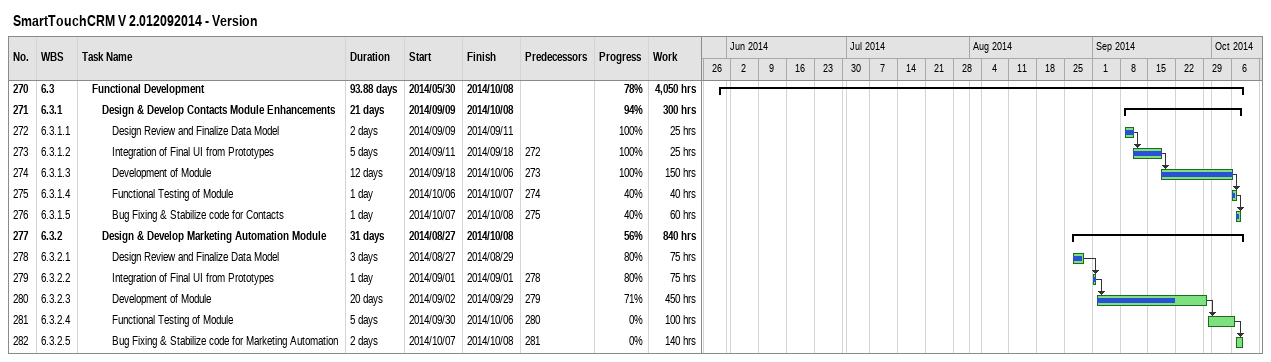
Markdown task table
SmartTouchCRM V 2.012092014 - Version

| ID | WBS | Task | Duration | Start | Finish | Predecessors | % complete | Work (h) |
|---|---|---|---|---|---|---|---|---|
| 270 | 6.3 | **Functional Development** | 93.88d | 2014-05-30 | 2014-10-08 |  | 78 | 4050 |
| 271 | 6.3.1 | **Design & Develop Contacts Module Enhancements** | 21d | 2014-09-09 | 2014-10-08 |  | 94 | 300 |
| 272 | 6.3.1.1 | Design Review and Finalize Data Model | 2d | 2014-09-09 | 2014-09-11 |  | 100 | 25 |
| 273 | 6.3.1.2 | Integration of Final UI from Prototypes | 5d | 2014-09-11 | 2014-09-18 | 272 | 100 | 25 |
| 274 | 6.3.1.3 | Development of Module | 12d | 2014-09-18 | 2014-10-06 | 273 | 100 | 150 |
| 275 | 6.3.1.4 | Functional Testing of Module | 1d | 2014-10-06 | 2014-10-07 | 274 | 40 | 40 |
| 276 | 6.3.1.5 | Bug Fixing & Stabilize code for Contacts | 1d | 2014-10-07 | 2014-10-08 | 275 | 40 | 60 |
| 277 | 6.3.2 | **Design & Develop Marketing Automation Module** | 31d | 2014-08-27 | 2014-10-08 |  | 56 | 840 |
| 278 | 6.3.2.1 | Design Review and Finalize Data Model | 3d | 2014-08-27 | 2014-08-29 |  | 80 | 75 |
| 279 | 6.3.2.2 | Integration of Final UI from Prototypes | 1d | 2014-09-01 | 2014-09-01 | 278 | 80 | 75 |
| 280 | 6.3.2.3 | Development of Module | 20d | 2014-09-02 | 2014-09-29 | 279 | 71 | 450 |
| 281 | 6.3.2.4 | Functional Testing of Module | 5d | 2014-09-30 | 2014-10-06 | 280 | 0 | 100 |
| 282 | 6.3.2.5 | Bug Fixing & Stabilize code for Marketing Automation | 2d | 2014-10-07 | 2014-10-08 | 281 | 0 | 140 |
